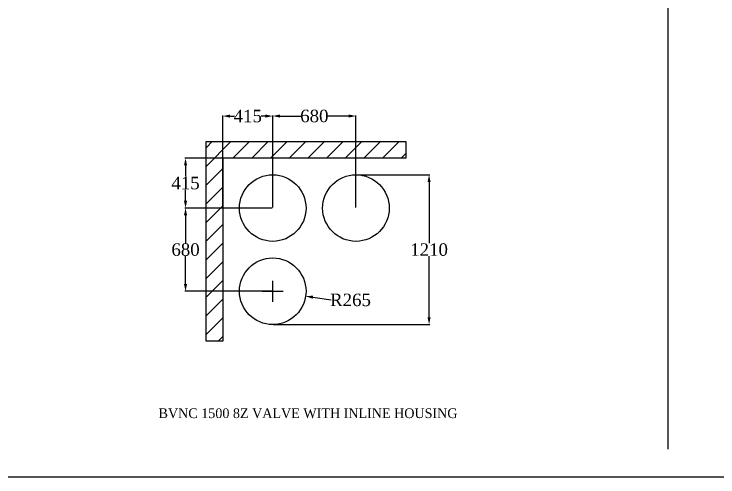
# Model space of a CAD drawing. Header units: millimetres. Extents: x 324 to 7054, y -67 to 2159.
# Drawn here: x 3274 to 4966, y -67 to 1046 of the extents above; entities that cross this region are included whole.
import ezdxf
from ezdxf.enums import TextEntityAlignment as Align

# ---------------------------------------------------------------- set-up
doc = ezdxf.new("R2010")
doc.units = ezdxf.units.MM
doc.header["$LTSCALE"] = 153.67
doc.header["$PDMODE"] = 3
doc.header["$PDSIZE"] = 8
doc.layers.get('0').update_dxf_attribs({"linetype": 'CONTINUOUS'})
doc.layers.get('Defpoints').update_dxf_attribs({"linetype": 'CONTINUOUS'})
doc.styles.get("Standard").update_dxf_attribs({"font": 'times.ttf'})
doc.dimstyles.get("Standard").update_dxf_attribs({"dimtxt": 17.5, "dimasz": 17.5, "dimexe": 1.5, "dimexo": 1, "dimtad": 1, "dimdsep": 46, "dimtxsty": 'Standard', "dimblk": '_FILLED', "dimblk1": '_FILLED', "dimblk2": '_FILLED', "dimcen": 0.09, "dimazin": 2, "dimtol": 1, "dimtp": 0.01, "dimtm": 0.01, "dimtfac": 1, "dimtofl": 0, "dimtmove": 0, "dimatfit": 3, "dimldrblk": '_FILLED', "dimfxl": 1, "dimtolj": 1, "dimarcsym": 0})

# ---------------------------------------------------------------- blocks, each defined once
blk = doc.blocks.new('_FILLED')
at = {"color": 0, "linetype": 'ByBlock'}
blk.add_solid([(0, 0), (-1, 0.214), (-1, -0.214)], dxfattribs=at)
blk = doc.blocks.new('*D264')
at = {"color": 0}
for p, q in [((3896, 354.4), (3896, 404.6)), ((3870.8, 379.5), (3921.1, 379.5))]:
    blk.add_line(p, q, dxfattribs=at)
at = {"color": 0, "lineweight": -2}
blk.add_line((3992.4, 365.1), (4036.1, 358.5), dxfattribs=at)
at = {"layer": 'Defpoints', "color": 0}
for p in [(3896, 379.5), (3975.1, 367.7)]:
    blk.add_point(p, dxfattribs=at)
at = {"color": 0, "linetype": 'ByBlock', "lineweight": -2, "xscale": 17.5, "yscale": 17.5, "zscale": 17.5, "rotation": 171.4958771771723}
blk.add_blockref('_FILLED', (3975.1, 367.7), dxfattribs=at)
at = {"color": 0, "insert": (4082.9, 358.5), "char_height": 30, "attachment_point": 5}
blk.add_mtext('\\A1;R265', dxfattribs=at)
blk = doc.blocks.new('*D265')
at = {"color": 0, "lineweight": -2}
for p, q in [((3776, 580.5), (3776, 802.2)), ((3793.5, 800.7), (3803.9, 800.7)), ((3878.5, 800.7), (3868, 800.7)), ((3896, 580.5), (3896, 802.2))]:
    blk.add_line(p, q, dxfattribs=at)
at = {"layer": 'Defpoints', "color": 0}
for p in [(3896, 800.7), (3776, 579.5), (3896, 579.5)]:
    blk.add_point(p, dxfattribs=at)
at = {"color": 0, "linetype": 'ByBlock', "lineweight": -2, "xscale": 17.5, "yscale": 17.5, "zscale": 17.5, "rotation": 180}
blk.add_blockref('_FILLED', (3776, 800.7), dxfattribs=at)
at = {"color": 0, "linetype": 'ByBlock', "lineweight": -2, "xscale": 17.5, "yscale": 17.5, "zscale": 17.5}
blk.add_blockref('_FILLED', (3896, 800.7), dxfattribs=at)
at = {"color": 0, "insert": (3836, 800.7), "char_height": 30, "attachment_point": 5}
blk.add_mtext('\\A1;415', dxfattribs=at)
blk = doc.blocks.new('*D266')
at = {"color": 0, "lineweight": -2}
for p, q in [((3896, 580.5), (3896, 802.3)), ((3913.5, 800.8), (3963.9, 800.8)), ((4078.5, 800.8), (4028.1, 800.8)), ((4096, 580.5), (4096, 802.3))]:
    blk.add_line(p, q, dxfattribs=at)
at = {"layer": 'Defpoints', "color": 0}
for p in [(4096, 800.8), (3896, 579.5), (4096, 579.5)]:
    blk.add_point(p, dxfattribs=at)
at = {"color": 0, "linetype": 'ByBlock', "lineweight": -2, "xscale": 17.5, "yscale": 17.5, "zscale": 17.5, "rotation": 180}
blk.add_blockref('_FILLED', (3896, 800.8), dxfattribs=at)
at = {"color": 0, "linetype": 'ByBlock', "lineweight": -2, "xscale": 17.5, "yscale": 17.5, "zscale": 17.5}
blk.add_blockref('_FILLED', (4096, 800.8), dxfattribs=at)
at = {"color": 0, "insert": (3996, 800.8), "char_height": 30, "attachment_point": 5}
blk.add_mtext('\\A1;680', dxfattribs=at)
blk = doc.blocks.new('*D267')
at = {"color": 0, "lineweight": -2}
for p, q in [((3895, 699.5), (3685, 699.5)), ((3686.5, 682), (3686.5, 655.4)), ((3686.5, 597), (3686.5, 623.6)), ((3895, 579.5), (3685, 579.5))]:
    blk.add_line(p, q, dxfattribs=at)
at = {"layer": 'Defpoints', "color": 0}
for p in [(3896, 699.5), (3686.5, 579.5), (3896, 579.5)]:
    blk.add_point(p, dxfattribs=at)
at = {"color": 0, "linetype": 'ByBlock', "lineweight": -2, "xscale": 17.5, "yscale": 17.5, "zscale": 17.5}
for p, rotation in [((3686.5, 699.5), 90), ((3686.5, 579.5), 270)]:
    blk.add_blockref('_FILLED', p, dxfattribs=dict(at, rotation=rotation))
at = {"color": 0, "insert": (3686.5, 639.5), "char_height": 30, "attachment_point": 5}
blk.add_mtext('\\A1;415', dxfattribs=at)
blk = doc.blocks.new('*D268')
at = {"color": 0, "lineweight": -2}
for p, q in [((3894, 579.5), (3685, 579.5)), ((3686.5, 562), (3686.5, 495.4)), ((3686.5, 397), (3686.5, 463.6)), ((3894, 379.5), (3685, 379.5))]:
    blk.add_line(p, q, dxfattribs=at)
at = {"layer": 'Defpoints', "color": 0}
for p in [(3895, 579.5), (3686.5, 379.5), (3895, 379.5)]:
    blk.add_point(p, dxfattribs=at)
at = {"color": 0, "linetype": 'ByBlock', "lineweight": -2, "xscale": 17.5, "yscale": 17.5, "zscale": 17.5}
for p, rotation in [((3686.5, 579.5), 90), ((3686.5, 379.5), 270)]:
    blk.add_blockref('_FILLED', p, dxfattribs=dict(at, rotation=rotation))
at = {"color": 0, "insert": (3686.5, 479.5), "char_height": 30, "attachment_point": 5}
blk.add_mtext('\\A1;680', dxfattribs=at)
blk = doc.blocks.new('*D269')
at = {"color": 0, "lineweight": -2}
for p, q in [((4097, 659.5), (4273.2, 659.5)), ((4271.7, 642), (4271.7, 495.4)), ((4271.7, 317), (4271.7, 463.6)), ((3897, 299.5), (4273.2, 299.5))]:
    blk.add_line(p, q, dxfattribs=at)
at = {"layer": 'Defpoints', "color": 0}
for p in [(4096, 659.5), (4271.7, 659.5), (3896, 299.5)]:
    blk.add_point(p, dxfattribs=at)
at = {"color": 0, "linetype": 'ByBlock', "lineweight": -2, "xscale": 17.5, "yscale": 17.5, "zscale": 17.5}
for p, rotation in [((4271.7, 659.5), 90), ((4271.7, 299.5), 270)]:
    blk.add_blockref('_FILLED', p, dxfattribs=dict(at, rotation=rotation))
at = {"color": 0, "insert": (4271.7, 479.5), "char_height": 30, "attachment_point": 5}
blk.add_mtext('\\A1;\\A1;1210', dxfattribs=at)

msp = doc.modelspace()

# ---------------------------------------------------------------- hatches: boundary and pattern name
h = msp.add_hatch()
h.set_pattern_fill('ANSI31', color=256, scale=10)
h.set_pattern_definition([(45, (1966.664, -56.738), (-22.45064, 22.45064), [])])
h.paths.add_polyline_path([(4215.96318, 739.50101), (4215.96318, 699.50101), (3775.96318, 699.50101), (3775.96318, 259.50101), (3735.96318, 259.50101), (3735.96318, 739.50101)])

# ---------------------------------------------------------------- linework, layer by layer
at = {"linetype": 'Continuous'}
msp.add_line((4846, 0), (4846, 2159), dxfattribs=at)
for p, q in [((3735.96318, 259.50101), (3735.96318, 739.50101)), ((3735.96318, 739.50101), (4215.96318, 739.50101)), ((4215.96318, 739.50101), (4215.96318, 699.50101)), ((4215.96318, 699.50101), (3775.96318, 699.50101)), ((3775.96318, 699.50101), (3775.96318, 259.50101)), ((3775.96318, 699.50101), (3775.96318, 579.50101)), ((3775.96318, 259.50101), (3735.96318, 259.50101)), ((324, -67), (7054, -67))]:
    msp.add_line(p, q)
for centre in [(3895.96318, 579.50101), (4095.96318, 579.50101), (3895.96318, 379.50101)]:
    msp.add_circle(centre, 80)

# ---------------------------------------------------------------- texts
at = {"linetype": 'Continuous', "width": 0.982526}
msp.add_text('BVNC 1500 8Z VALVE WITH INLINE HOUSING', height=23.3333333, dxfattribs=at).set_placement((3621.70286, 74.53833), (4340, 74.53833), align=Align.FIT)

# ---------------------------------------------------------------- dimensions: what is measured, and where the dimension line sits
dim = msp.add_linear_dim(base=(3895.96318, 800.71882), p1=(3775.96318, 579.50101), p2=(3895.96318, 579.50101), text='415', dimstyle='Standard', override={"dimtxt": 30, "dimtad": 0, "dimtih": 1, "dimtoh": 1, "dimdec": 4, "dimzin": 0, "dimtxsty": 'Standard', "dimcen": 25.146, "dimadec": 0, "dimazin": 0, "dimtdec": 4, "dimtzin": 0})
dim.commit()
dim.dimension.update_dxf_attribs({"geometry": '*D265', "text_midpoint": (3835.96318, 800.71882)})
dim = msp.add_linear_dim(base=(4095.96318, 800.77904), p1=(3895.96318, 579.50101), p2=(4095.96318, 579.50101), text='680', dimstyle='Standard', override={"dimtxt": 30, "dimtad": 0, "dimtih": 1, "dimtoh": 1, "dimdec": 4, "dimzin": 0, "dimtxsty": 'Standard', "dimcen": 25.146, "dimadec": 0, "dimazin": 0, "dimtdec": 4, "dimtzin": 0})
dim.commit()
dim.dimension.update_dxf_attribs({"geometry": '*D266', "text_midpoint": (3995.96318, 800.77904), "dimtype": 160})
for base, p1, p2, text, picture, middle in [((3686.48161, 579.50101), (3895.96318, 699.50101), (3895.96318, 579.50101), '415', '*D267', (3686.48161, 639.50101)), ((4271.66406, 659.50101), (3895.96318, 299.50101), (4095.96318, 659.50101), '\\A1;1210', '*D269', (4271.66406, 479.50101))]:
    dim = msp.add_linear_dim(base=base, p1=p1, p2=p2, angle=90, text=text, dimstyle='Standard', override={"dimtxt": 30, "dimtad": 0, "dimtih": 1, "dimtoh": 1, "dimdec": 4, "dimzin": 0, "dimtxsty": 'Standard', "dimcen": 25.146, "dimadec": 0, "dimazin": 0, "dimtdec": 4, "dimtzin": 0})
    dim.commit()
    dim.dimension.update_dxf_attribs({"geometry": picture, "text_midpoint": middle})
dim = msp.add_linear_dim(base=(3686.48161, 379.50101), p1=(3894.96318, 579.50101), p2=(3894.96318, 379.50101), angle=90, text='680', dimstyle='Standard', override={"dimtxt": 30, "dimtad": 0, "dimtih": 1, "dimtoh": 1, "dimdec": 4, "dimzin": 0, "dimtxsty": 'Standard', "dimcen": 25.146, "dimadec": 0, "dimazin": 0, "dimtdec": 4, "dimtzin": 0})
dim.commit()
dim.dimension.update_dxf_attribs({"geometry": '*D268', "text_midpoint": (3686.48161, 479.50101), "dimtype": 160})
dim = msp.add_radius_dim(center=(3895.96318, 379.50101), mpoint=(3975.0836, 367.67056), text='R265', dimstyle='Standard', override={"dimtxt": 30, "dimtad": 0, "dimtih": 1, "dimtoh": 1, "dimdec": 4, "dimzin": 0, "dimtxsty": 'Standard', "dimcen": 25.146, "dimadec": 0, "dimazin": 0, "dimtdec": 4, "dimtzin": 0})
dim.commit()
dim.dimension.update_dxf_attribs({"geometry": '*D264', "text_midpoint": (4036.10813, 358.5459), "dimtype": 164})

doc.saveas('drawing.dxf')
